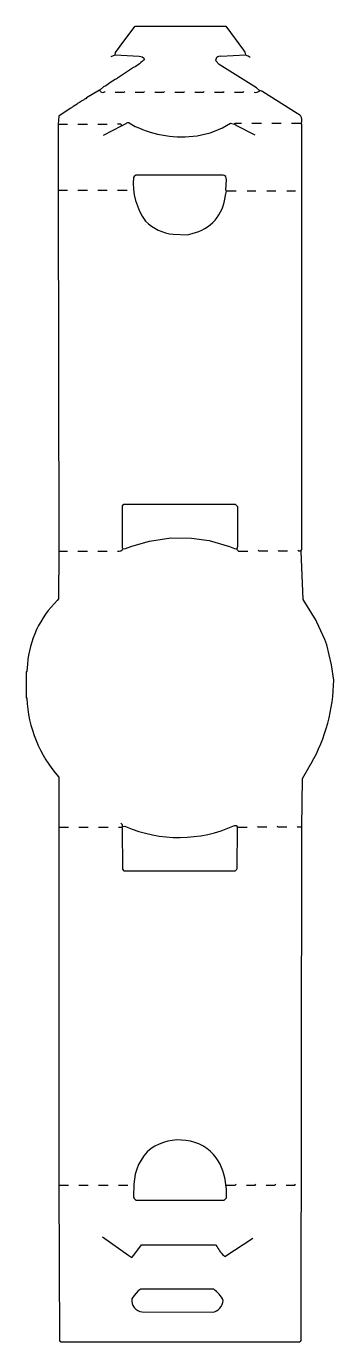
# Model space of a CAD drawing. Extents: x 21 to 408, y 85 to 1739.
import ezdxf

# ---------------------------------------------------------------- set-up
doc = ezdxf.new("R2010")
doc.units = 0
doc.layers.get('0').update_dxf_attribs({"linetype": 'CONTINUOUS'})

msp = doc.modelspace()

# ---------------------------------------------------------------- linework, layer by layer
at = {"color": 250, "linetype": 'CONTINUOUS'}
for points in [[(133, 1703), (133.352941, 1705.911765), (145, 1722), (158, 1739), (272, 1739), (294.230769, 1709.153846, -0.1606), (297, 1703)], [(128, 1701), (133, 1703), (162.983373, 1701.517815, -0.220055), (170, 1698, -0.085072), (156, 1687), (136, 1674, -0.067868), (132.9, 1672.2), (126, 1668, -0.105975), (118, 1663), (114, 1659), (113.1, 1658.8), (97, 1649), (96, 1648, 0.212214), (93, 1646, 0.162817), (88, 1643, 0.212214), (85, 1641), (80, 1638, -0.067868), (76.9, 1636.2), (75, 1635), (62, 1626), (61, 1616), (61, 1533), (62, 1079), (61.508329, 1019.00806), (60, 1017, 0.179301), (22.445545, 936.955446), (21.554455, 928.044554), (21, 927), (21, 895), (21.554455, 893.955446, 0.172426), (62, 795), (62, 732), (62, 282), (62.999896, 86.010203), (65, 85), (365, 85), (366.1, 85.7), (367.00001, 86.003096), (368, 732), (368.491808, 792.992068), (376.8, 807.1), (377.2, 807.9, -0.06304), (379.8, 812.1, 0.124687), (408, 917), (405.405405, 936.067568), (399.3, 961.1), (396.7, 967.9), (386.8, 989.9), (385.769231, 991.846154), (369.425339, 1018.067873), (367, 1079), (367.2, 1079.9), (368, 1081), (368, 1616), (367, 1617, 0.447239), (362.153846, 1629.230769), (318.846154, 1656.769231, 0.139352), (315, 1658), (310.804878, 1661.756098), (264, 1691), (260, 1695, -0.600473), (266.016093, 1701.517203), (297, 1703, -0.085094), (303, 1700)], [(118, 1602), (141, 1614), (145.9, 1616.2, -0.193196), (150, 1618, 0.066224), (158.1, 1613.2, 0.146397), (235.946154, 1601.430769, 0.103592), (278, 1617), (283, 1616), (284, 1617), (292, 1617)], [(224, 1477), (229.932432, 1478.405405, 0.327848), (271.615385, 1526.076923), (273, 1532), (272, 1533), (273, 1546), (272, 1550), (270.1, 1551.2), (269, 1552), (159, 1552), (157, 1550), (156, 1549, 0.177917), (171, 1494, 0.173945), (206.024862, 1477.472376), (224, 1477)], [(136, 1079, 0.279829), (143, 1082), (142, 1083), (142, 1136), (144, 1138), (284, 1138), (287, 1135), (287, 1085), (286, 1082), (286, 1081), (288, 1079), (300, 1079)], [(137, 732), (141, 732), (142, 733), (145.1, 733.2), (145.9, 732.8, 0.209774), (283, 734), (285, 734), (287, 732), (299, 732)], [(141, 732), (141.509609, 730.990747), (142, 679), (144, 677), (284, 677, 0.086928), (286.509609, 680.009253), (287, 732)], [(270, 263), (272, 265), (273, 266), (273, 277), (272, 282, 0.141549), (260.230769, 316.153846, 0.210031), (222, 338, 0.188382), (178, 328, 0.216696), (156.569231, 283.053846), (156, 267), (157, 265), (159, 263), (270, 263)], [(117, 217), (150.153846, 193.230769), (154, 191), (156.2, 193.9), (166, 207), (259, 207), (261.230769, 204.153846, 0.086406), (271, 192), (306, 215)], [(255, 122, 0.351005), (269, 137, 0.114215), (257, 151), (165, 151), (163.1, 149.8), (162, 149), (157, 143), (154, 139, 0.444783), (167.005554, 122.49432), (255, 122)]]:
    msp.add_lwpolyline(points, format="xyb", dxfattribs=at)
at = {"color": 251, "linetype": 'CONTINUOUS'}
for points in [[(120, 1657, -0.774793), (114, 1659)], [(308, 1656, 0.206094), (315, 1658)]]:
    msp.add_lwpolyline(points, format="xyb", dxfattribs=at)
at = {"color": 252, "linetype": 'CONTINUOUS'}
for points in [[(133, 1656), (144, 1656), (145, 1657)], [(158, 1656), (169, 1656), (170, 1657)], [(183, 1656), (194, 1656), (195, 1657)], [(208, 1656), (219, 1656), (220, 1657)], [(233, 1656), (244, 1656), (245, 1657)], [(258, 1656), (269, 1656), (270, 1657)], [(283, 1656), (294, 1656), (295, 1657)], [(141, 1614), (141, 1615), (140, 1616), (136, 1616)], [(325, 1079), (314, 1079), (313, 1080)], [(350, 1079), (339, 1079), (338, 1080)], [(324, 732), (313, 732), (312, 733)], [(349, 732), (338, 732), (337, 733)], [(298, 282), (309, 282), (310, 283)], [(323, 282), (334, 282), (335, 283)], [(348, 282), (359, 282), (360, 283)]]:
    msp.add_lwpolyline(points, dxfattribs=at)
at = {"color": 251, "linetype": 'CONTINUOUS'}
for points in [[(61, 1616), (73, 1616)], [(86, 1616), (98, 1616)], [(111, 1616), (123, 1616)], [(61, 1533), (73, 1533)], [(86, 1533), (98, 1533)], [(111, 1533), (123, 1533)], [(136, 1533), (148, 1533)], [(62, 1079), (73, 1079)], [(86, 1079), (98, 1079)], [(111, 1079), (123, 1079)], [(367, 1079), (364, 1079), (363, 1080)], [(62, 732), (74, 732)], [(87, 732), (99, 732)], [(112, 732), (124, 732)], [(368, 732), (363, 732), (362, 733)], [(62, 282), (74, 282)], [(87, 282), (99, 282)], [(112, 282), (124, 282)], [(137, 282), (149, 282)], [(272, 282), (284, 282), (285, 283)]]:
    msp.add_lwpolyline(points, dxfattribs=at)
at = {"color": 250, "linetype": 'CONTINUOUS'}
for points in [[(309, 1602), (285.153846, 1614.230769), (283, 1616)], [(305, 1617), (317, 1617)], [(330, 1617), (342, 1617)], [(355, 1617), (367, 1617)], [(273, 1532), (285, 1532)], [(299, 1532), (310, 1532)], [(324, 1532), (335, 1532)], [(349, 1532), (360, 1532)], [(143, 1082), (145.911765, 1082.352941), (153.9, 1085.3), (176.076923, 1091.615385), (203, 1096), (229.044554, 1095.445545), (251.088235, 1092.352941), (276.9, 1084.7), (283.088235, 1082.352941), (286, 1082)], [(142, 733), (142, 735), (140, 737)]]:
    msp.add_lwpolyline(points, dxfattribs=at)

doc.saveas('drawing.dxf')
